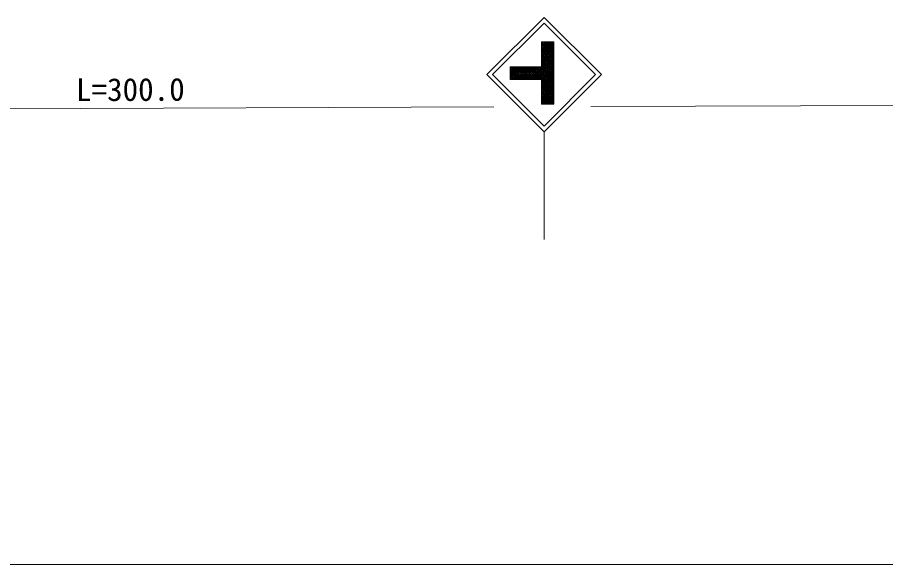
# Model space of a CAD drawing. Units: millimetres, scale not verified. Extents: x 40000 to 680000, y 20000 to 380000.
# Drawn here: x 189522 to 259214, y 205000 to 248904 of the extents above; entities that cross this region are included whole.
import ezdxf
from ezdxf.enums import TextEntityAlignment as Align

# ---------------------------------------------------------------- set-up
doc = ezdxf.new("R2010")
doc.units = ezdxf.units.MM
doc.header["$LTSCALE"] = 1000
for name, color, linetype, lineweight in [('M-STR-HTXT', 7, 'Continuous', 13), ('M-STR-STRC', 7, 'Continuous', 13), ('M-TTL-BAND', 7, 'Continuous', 13)]:
    doc.layers.add(name, color=color, linetype=linetype, lineweight=lineweight)
doc.styles.add('ＭＳ ゴシック', font='')
doc.styles.get('ＭＳ ゴシック').set_extended_font_data('MS Gothic')

msp = doc.modelspace()

# ---------------------------------------------------------------- linework, layer by layer
at = {"layer": 'M-STR-HTXT'}
for p, q in [((266531, 241863), (235558, 241747)), ((61261, 241097), (227757, 241718))]:
    msp.add_line(p, q, dxfattribs=at)
at = {"layer": 'M-STR-STRC'}
for p, q in [((231802, 248904), (227206, 244308)), ((236399, 244308), (231802, 248904)), ((231802, 248444), (227666, 244308)), ((235939, 244308), (231802, 248444)), ((231585, 244931), (231585, 246931)), ((231585, 246931), (232585, 246931)), ((231585, 246897), (231619, 246931)), ((231585, 246755), (231761, 246931)), ((231585, 246614), (231902, 246931)), ((231585, 246473), (232044, 246931)), ((231585, 246331), (232185, 246931)), ((231585, 246190), (232327, 246931)), ((231585, 246048), (232468, 246931)), ((231585, 245907), (232585, 246907)), ((232585, 245862), (231585, 246862)), ((231585, 245766), (232585, 246766)), ((232585, 245721), (231585, 246721)), ((232585, 246004), (231658, 246931)), ((232585, 246145), (231799, 246931)), ((232585, 246287), (231940, 246931)), ((232585, 246428), (232082, 246931)), ((232585, 246570), (232223, 246931)), ((232585, 246711), (232365, 246931)), ((232585, 246852), (232506, 246931)), ((232585, 246931), (232585, 241931)), ((231585, 245624), (232585, 246624)), ((232585, 245580), (231585, 246580)), ((231585, 245483), (232585, 246483)), ((232585, 245438), (231585, 246438)), ((231585, 245341), (232585, 246341)), ((232585, 245297), (231585, 246297)), ((231585, 245200), (232585, 246200)), ((232585, 245155), (231585, 246155)), ((231585, 245058), (232585, 246058)), ((230599, 243931), (232585, 245917)), ((230741, 243931), (232585, 245776)), ((230882, 243931), (232585, 245634)), ((231024, 243931), (232585, 245493)), ((231165, 243931), (232585, 245351)), ((232585, 245014), (231585, 246014)), ((232585, 244873), (231585, 245873)), ((232585, 244731), (231585, 245731)), ((232585, 244590), (231585, 245590)), ((232585, 244448), (231585, 245448)), ((231585, 244931), (229085, 244931)), ((229085, 244931), (229085, 243931)), ((229085, 244821), (229195, 244931)), ((229085, 244680), (229337, 244931)), ((229085, 244538), (229478, 244931)), ((229085, 244397), (229619, 244931)), ((229085, 244255), (229761, 244931)), ((229085, 244114), (229902, 244931)), ((229085, 243973), (230044, 244931)), ((229991, 243931), (229085, 244837)), ((229849, 243931), (229085, 244696)), ((230132, 243931), (229132, 244931)), ((229185, 243931), (230185, 244931)), ((230274, 243931), (229274, 244931)), ((229327, 243931), (230327, 244931)), ((230415, 243931), (229415, 244931)), ((229468, 243931), (230468, 244931)), ((230556, 243931), (229556, 244931)), ((229609, 243931), (230609, 244931)), ((230698, 243931), (229698, 244931)), ((229751, 243931), (230751, 244931)), ((230839, 243931), (229839, 244931)), ((229892, 243931), (230892, 244931)), ((230981, 243931), (229981, 244931)), ((230034, 243931), (231034, 244931)), ((231122, 243931), (230122, 244931)), ((230175, 243931), (231175, 244931)), ((231263, 243931), (230263, 244931)), ((230316, 243931), (231316, 244931)), ((231405, 243931), (230405, 244931)), ((230458, 243931), (231458, 244931)), ((231546, 243931), (230546, 244931)), ((232585, 243034), (230688, 244931)), ((232585, 243175), (230829, 244931)), ((232585, 243317), (230971, 244931)), ((232585, 243458), (231112, 244931)), ((232585, 243600), (231253, 244931)), ((231306, 243931), (232585, 245210)), ((232585, 243741), (231395, 244931)), ((231448, 243931), (232585, 245068)), ((232585, 243883), (231536, 244931)), ((232585, 244307), (231585, 245307)), ((232585, 244165), (231585, 245165)), ((232585, 244024), (231585, 245024)), ((231585, 243927), (232585, 244927)), ((231585, 243786), (232585, 244786)), ((231585, 243644), (232585, 244644)), ((227206, 244308), (231802, 239711)), ((227666, 244308), (231802, 240171)), ((229708, 243931), (229085, 244554)), ((229566, 243931), (229085, 244413)), ((229425, 243931), (229085, 244271)), ((229284, 243931), (229085, 244130)), ((229142, 243931), (229085, 243988)), ((231585, 243931), (229085, 243931)), ((231585, 243503), (232585, 244503)), ((231585, 243361), (232585, 244361)), ((231585, 243220), (232585, 244220)), ((231585, 243079), (232585, 244079)), ((231585, 242937), (232585, 243937)), ((231585, 241931), (231585, 243931)), ((231802, 239711), (236399, 244308)), ((231802, 240171), (235939, 244308)), ((232585, 242893), (231585, 243893)), ((231585, 242796), (232585, 243796)), ((232585, 242751), (231585, 243751)), ((231585, 242654), (232585, 243654)), ((232585, 242610), (231585, 243610)), ((231585, 242513), (232585, 243513)), ((232585, 242468), (231585, 243468)), ((231585, 242371), (232585, 243371)), ((232585, 242327), (231585, 243327)), ((231585, 242230), (232585, 243230)), ((232585, 242185), (231585, 243185)), ((231585, 242089), (232585, 243089)), ((232585, 242044), (231585, 243044)), ((231585, 241947), (232585, 242947)), ((232556, 241931), (231585, 242903)), ((232415, 241931), (231585, 242761)), ((232274, 241931), (231585, 242620)), ((231711, 241931), (232585, 242806)), ((231852, 241931), (232585, 242664)), ((232132, 241931), (231585, 242478)), ((231991, 241931), (231585, 242337)), ((231849, 241931), (231585, 242196)), ((231708, 241931), (231585, 242054)), ((232585, 241931), (231585, 241931)), ((231993, 241931), (232585, 242523)), ((232135, 241931), (232585, 242381)), ((232276, 241931), (232585, 242240)), ((232418, 241931), (232585, 242099)), ((232559, 241931), (232585, 241957)), ((231802, 239711), (231802, 231079))]:
    msp.add_line(p, q, dxfattribs=at)
at = {"layer": 'M-TTL-BAND'}
msp.add_line((40000, 205000), (579000, 205000), dxfattribs=at)

# ---------------------------------------------------------------- texts
at = {"layer": 'M-STR-HTXT', "style": 'ＭＳ ゴシック'}
msp.add_text('L=300.0', height=1833, rotation=0.213, dxfattribs=at).set_placement((194232, 241634), align=Align.BOTTOM_LEFT)

doc.saveas('drawing.dxf')
